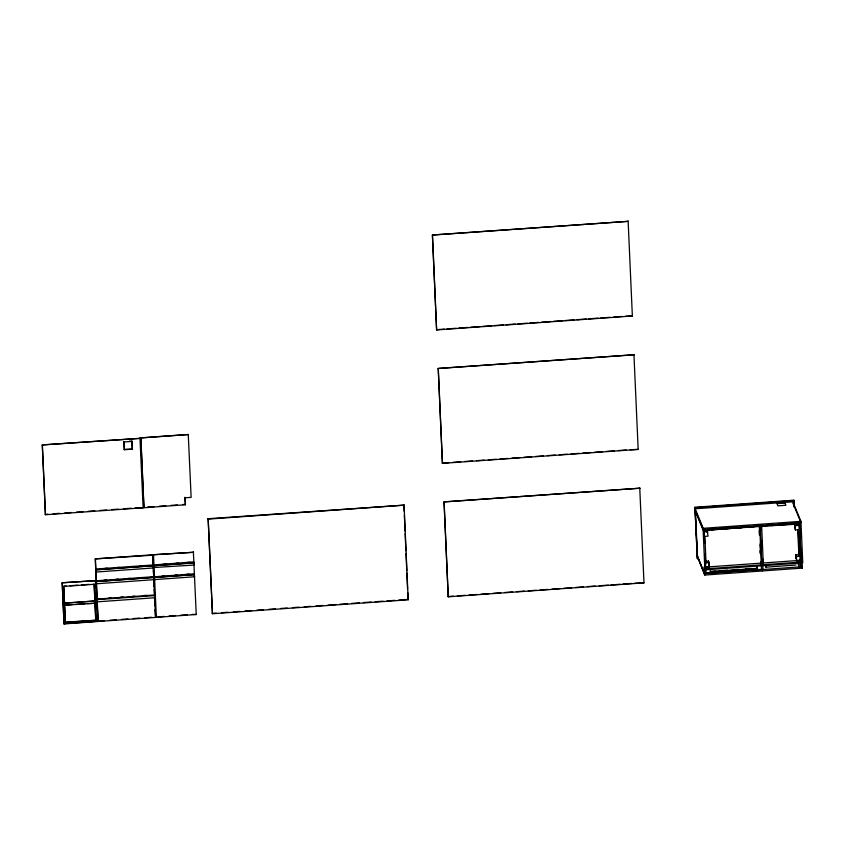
<?xml version="1.0" encoding="UTF-8"?>
<svg xmlns="http://www.w3.org/2000/svg" width="845" height="845" viewBox="0 0 845 845"><rect width="100%" height="100%" fill="white"/><g stroke="black" fill="none" stroke-linecap="round" stroke-linejoin="round"><path stroke-width="1.27" d="M95.696 568.97L95.253 558.883L152.691 554.785L155.564 617.399L98.126 621.497L97.101 601.122M96.203 580.737L95.802 571.326L95.907 572.054M96.309 583.039L97.133 599.084L154.572 594.986L154.202 589.461M153.251 564.988L152.691 554.785M151.075 576.881L153.758 576.607L153.357 569.995M154.54 597.098L154.92 605.833M698.657 559.401L698.752 560.33L697.569 557.542L695.34 510.433M700.114 563.626L700.104 562.664M700.347 563.256L702.195 568.769L702.121 567.597M762.158 569.562L762.222 570.956L704.783 575.054L702.427 568.305M154.688 579.586L194.551 576.776M95.929 572.054L153.367 567.967M432.386 235.026L628.236 221.337L432.386 235.026L436.611 329.941L632.356 315.988L628.131 221.073M436.506 329.677L444.396 329.117M447.016 328.927L456.215 328.272M458.846 328.082L468.035 327.427M470.665 327.237L479.865 326.582M482.484 326.402L491.684 325.737M494.314 325.557L503.504 324.902M506.134 324.712L515.334 324.058M517.953 323.867L527.153 323.212M529.783 323.022L538.973 322.367M541.603 322.188L550.803 321.522M553.433 321.343L562.622 320.688M565.252 320.498L574.442 319.843M577.072 319.653L586.272 318.998M588.902 318.808L598.091 318.153M600.721 317.974L609.921 317.308M613.861 317.033L621.74 316.474M625.68 316.188L632.356 315.988M438.196 368.462L634.046 354.773L438.196 368.462L442.431 463.366L638.165 449.413L633.94 354.509M42.25 444.924L140.122 438.354L42.25 444.924L45.44 514.742L143.143 507.782L139.964 437.953M140.766 437.9L188.255 434.51L140.766 437.9L143.946 507.729L185.425 504.771L184.96 497.388L185.425 504.771M129.591 441.164L132.042 441.396L132.38 449.149L124.363 449.73L123.866 441.576L124.363 449.73M124.025 441.967L132.042 441.396M124.204 449.329L132.38 449.149M442.326 463.113L448.885 462.637M452.835 462.363L460.715 461.792M464.655 461.518L472.535 460.958M476.474 460.673L484.365 460.113M488.304 459.828L496.184 459.268M500.124 458.983L508.003 458.423M511.943 458.148L519.833 457.578M523.773 457.303L531.653 456.744M535.593 456.458L543.472 455.899M547.412 455.613L555.302 455.054M559.242 454.768L567.122 454.209M571.062 453.934L578.941 453.364M582.892 453.089L590.771 452.529M594.711 452.244L602.591 451.684M606.53 451.399L614.421 450.839M618.36 450.554L626.24 449.994M630.18 449.72L638.165 449.413M185.118 497.789L191.139 497.356L188.255 434.51M45.271 514.351L47.88 514.172M53.087 513.802L59.604 513.337M64.811 512.957L71.329 512.492M76.546 512.123L83.053 511.658M88.271 511.288L94.777 510.824M99.995 510.454L106.502 509.989M111.72 509.619L118.237 509.155M123.444 508.785L131.26 508.225M135.168 507.951L143.143 507.782M147.674 507.053L154.16 506.588M159.335 506.218L165.821 505.764M171.007 505.394L177.482 504.93M182.668 504.56L185.266 504.37M208.155 518.714L404.058 505.152L408.188 599.792L212.444 613.745L208.155 518.714L212.444 613.745M444.016 501.898L639.855 488.209L444.016 501.898L448.241 596.802L643.985 582.849L639.749 487.945M208.324 519.105L404.058 505.152M694.949 507.253L697.347 558.651L694.949 507.253L793.856 500.198L794.321 507.169M695.129 507.687L794.046 500.631M153.494 554.732L193.526 552.281L153.494 554.732L156.367 617.346L196.241 614.495L193.368 551.891M95.253 558.883L152.86 555.186M104.875 568.421L107.484 568.241M116.631 567.587L119.24 567.407M128.377 566.752L130.986 566.562M140.122 565.918L142.731 565.727M162.979 564.28L166.845 564.006M175.844 563.361L178.422 563.182M187.421 562.538L189.988 562.358M95.876 569.752L153.315 565.812M193.991 562.907L154.117 565.749M95.876 569.9L153.315 565.654M154.096 565.685L193.98 562.759M800.944 521.354L792.885 501.803L695.171 508.774L703.23 528.315L800.944 521.354L802.75 562.854L705.036 569.826L704.339 568.115M708.321 528.907L713.518 528.537M720.024 528.072L725.232 527.702M731.728 527.238L736.935 526.868M743.442 526.403L748.649 526.034M755.145 525.569L760.352 525.199M766.859 524.734L772.055 524.365M778.562 523.9L785.068 523.435M790.276 523.066L796.782 522.601M695.234 510.169L703.293 529.72L801.007 522.749L792.948 503.197M799.423 523.351L703.156 530.206L695.382 511.362M711.532 529.868L718.113 529.392M723.383 529.023L729.964 528.547M735.235 528.178L741.815 527.702M747.086 527.333L753.666 526.857M765.845 525.991L761.979 526.266L796.877 524.185L794.142 523.974M770.989 525.622L777.421 525.167M782.565 524.798L788.998 524.344M707.191 530.259L704.181 530.48L704.265 536.417L708.036 536.142L707.191 530.259L707.276 532.392M794.553 524.037L797.553 523.826L798.99 525.379L799.169 529.646L795.398 529.921L794.553 524.037L795.398 529.921M704.941 530.333L758.937 526.488M703.906 531.716L707.856 531.875M795.219 525.653L798.99 525.379M62.15 582.775L95.548 580.663L62.15 582.775L64.03 623.927L97.323 621.55L95.432 580.409M104.083 580.23L106.692 580.05M115.828 579.395L118.437 579.205M127.584 578.561L130.193 578.371M139.33 577.716L141.939 577.536M162.208 576.089L164.775 575.91M175.073 575.17L177.64 574.991M186.639 574.346L189.217 574.167M153.832 577.526L96.362 581.55L153.801 577.304M154.603 577.399L194.498 574.621L154.635 577.462M66.28 585.986L63.745 586.166L65.414 622.427L95.823 620.262L94.144 584.001L94.872 600.711M70.072 585.712L77.677 585.173M81.479 584.898L89.074 584.36M63.85 586.43L94.249 584.265M99.647 598.682L97.038 598.767M108.783 598.028L111.403 597.848M120.539 597.193L123.148 597.003M132.285 596.359L134.894 596.169M144.03 595.514L146.639 595.334M97.154 599.633L154.614 595.598M72.174 604.629L64.569 605.168L95.084 603.267L87.373 603.552M75.965 604.365L84.838 603.731M708.532 561.143L705.522 561.355L705.438 566.858L709.388 567.027L708.532 561.143L709.388 567.027M795.895 554.911L798.905 554.7L800.331 556.263L800.511 560.531L796.75 560.795L795.895 554.911L796.75 560.795M705.248 562.59L709.198 562.759M796.56 556.528L800.331 556.263M705.438 566.858L706.198 566.805M799.571 560.14L800.511 560.531M705.596 567.09L799.264 560.415M706.262 568.347L704.814 568.453L703.114 529.276M761.229 562.854L761.852 564.386L763.299 564.28L761.63 526.044M801.271 564.46L802.19 566.71L704.487 573.67L704.191 566.921L705.005 568.896L801.261 562.031M765.031 564.893L765.961 567.164L796.043 565.02M710.613 571.378L715.799 571.009M722.285 570.555L727.482 570.185M733.967 569.72L739.153 569.35M745.639 568.886L750.825 568.516M710.719 571.643L757.426 568.315M710.835 571.928L757.543 568.601M715.166 571.79L723.003 571.241M726.911 570.956L734.749 570.396M739.28 570.079L747.064 569.519M751.723 569.192L757.437 568.78M707.244 572.561L707.445 572.635M709.325 572.656L706.251 572.878L706.019 572.308M761.514 569.372L705.913 573.259L705.533 572.34M801.989 562.052L802.254 568.104L762.38 570.945L762.327 569.551M64.632 606.731L65.308 622.163L95.823 620.262M97.967 621.096L104.495 620.631M109.713 620.262L116.24 619.797M121.469 619.427L127.986 618.962M133.214 618.582L139.742 618.117M144.96 617.748L151.487 617.283M163.919 616.396L156.367 617.346M169.063 616.026L175.496 615.572M180.64 615.202L187.072 614.748M192.216 614.378L196.241 614.495M63.924 623.663L70.325 623.209M74.17 622.934L81.849 622.385M85.694 622.11L94.661 621.466M212.285 613.354L216.225 613.079M221.474 612.699L228.044 612.234M233.304 611.854L239.874 611.389M245.124 611.009L251.694 610.544M256.954 610.174L263.513 609.699M268.773 609.329L275.343 608.865M280.593 608.485L287.163 608.02M292.423 607.639L298.982 607.175M304.242 606.794L310.812 606.33M316.062 605.96L322.632 605.485M327.892 605.115L335.771 604.555M339.711 604.27L347.591 603.71M351.531 603.425L359.421 602.865M363.361 602.58L371.24 602.02M375.18 601.746L383.06 601.175M387.01 600.901L394.89 600.341M398.829 600.056L406.709 599.496M448.135 596.538L453.385 596.169M457.335 595.883L465.215 595.324M469.155 595.038L477.034 594.479M480.974 594.204L488.864 593.634M492.804 593.359L500.684 592.799M504.623 592.514L512.503 591.954M516.443 591.669L524.333 591.109M528.273 590.824L536.153 590.264M540.092 589.99L547.972 589.419M551.912 589.145L559.802 588.585M563.742 588.3L571.621 587.74M575.561 587.455L583.441 586.895M587.391 586.61L595.271 586.05M599.211 585.775L608.411 585.12M611.03 584.93L620.23 584.275M622.86 584.085L632.049 583.43M634.679 583.24L643.985 582.849M799.011 560.161L799.645 561.693L801.081 561.587L799.381 522.411M801.271 565.727L802.254 568.104M797.405 562.295L799.307 566.91L799.106 562.411M759.676 527.248L759.296 526.329L759.644 534.23M762.676 562.759L763.299 564.28M761.271 563.795L759.729 526.182M697.505 556.147L704.783 575.054M697.241 556.094L704.487 573.67M700.093 563.678L698.984 559.95M408.188 599.792L407.734 592.831M155.564 617.399L155.079 609.562M193.927 564.312L194.023 565.062L154.096 567.513M194.519 576.734L194.477 576.385M154.477 576.776L194.434 573.808M154.572 578.878L154.656 579.617M154.55 597.003L154.646 597.753L97.207 601.851L97.122 601.122M96.33 583.029L96.425 583.768L153.874 579.681L153.769 578.952L154.096 586.863M193.896 561.84L154.054 564.935M153.146 564.978L95.696 569.023M153.769 576.702L96.33 580.8M799.56 522.854L801.303 562.96M800.542 562.157L800.754 566.815M800.152 555.82L800.331 560.087M798.261 530.047L799.412 556.422M797.691 529.752L798.937 556.137M793.856 500.198L794.142 506.736M795.652 556.042L795.768 558.608M765.845 564.597L765.961 567.164M762.074 525.104L762.148 526.657M761.165 526.076L761.345 529.995M761.799 540.441L762.137 548.278M762.591 558.725L762.76 562.643M762.771 565.009L762.961 569.509M760.194 526.139L761.852 564.386M759.613 525.917L760.014 535.065M760.352 542.891L760.827 553.581M761.155 561.175L761.525 569.604M760.099 544.761L760.5 553.982M759.222 530.882L759.391 534.832M760.077 550.634L760.194 553.264M756.845 565.749L757.014 569.699L756.613 565.78M710.233 568.991L710.402 572.942L710.233 571.896M705.036 529.171L705.11 530.723M704.888 536.702L706.029 563.076M704.413 536.67L704.698 543.208M705.152 553.655L705.501 561.481M704.086 532.149L704.265 536.417M705.427 563.023L705.617 567.291M705.733 569.076L705.924 573.575M703.23 528.315L703.293 529.72M705.005 568.896L705.036 569.826M432.492 235.29L436.611 329.941M438.301 368.726L442.431 463.366M444.121 502.162L448.241 596.802M403.899 504.761L404.185 511.331M404.364 515.27L405.051 531.051M405.156 533.67L405.906 550.76M406.022 553.39L406.762 570.481M406.878 573.111L407.565 588.88M140.925 438.291L143.946 507.729M131.883 441.005L132.221 448.758M95.422 559.274L98.126 621.497M94.989 603.277L95.717 619.998M63.797 587.455L64.526 604.164M62.255 583.039L64.03 623.927M42.408 445.315L45.44 514.742M784.984 503.081L776.967 503.652L777.865 505.838L785.892 505.268L784.984 503.081M94.883 600.985L64.484 603.161L94.883 600.985"/></g></svg>
